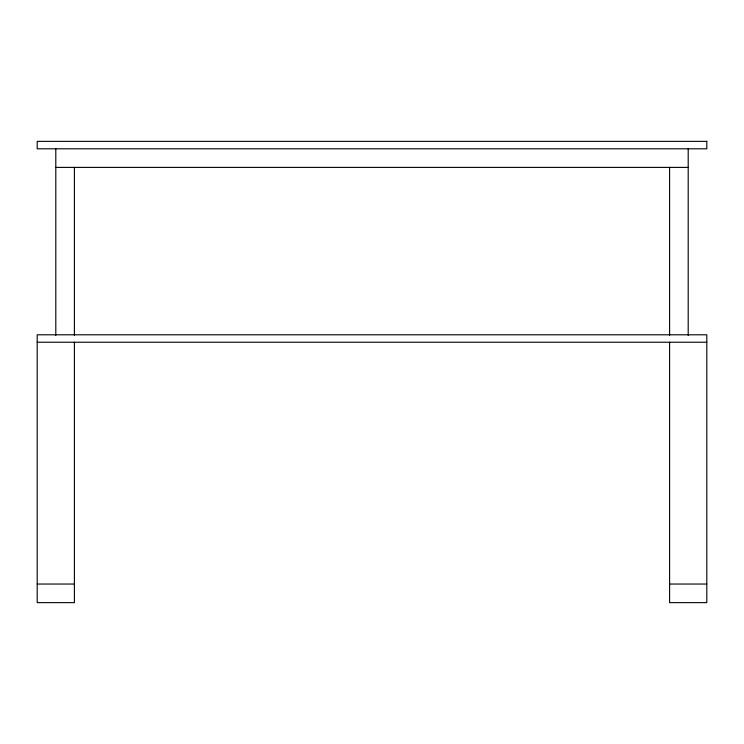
<?xml version="1.0" encoding="UTF-8"?>
<svg xmlns="http://www.w3.org/2000/svg" width="744" height="744" viewBox="0 0 744 744"><rect width="100%" height="100%" fill="white"/><g stroke="black" fill="none" stroke-linecap="round" stroke-linejoin="round"><path stroke-width="1.12" d="M55.8 167.4L688.2 167.4M37.2 342.24L706.8 342.24M37.2 584.04L74.4 584.04M669.6 584.04L706.8 584.04M688.2 148.8L688.2 335.395M669.6 167.344L669.6 335.395M669.6 342.24L669.6 602.64L706.8 602.64L706.8 334.8L37.2 334.8L37.2 602.64L74.4 602.64L74.4 342.24M74.4 167.344L74.4 335.395M55.8 148.8L55.8 335.395M706.8 141.36L37.2 141.36L37.2 148.8L706.8 148.8L706.8 141.36"/></g></svg>
